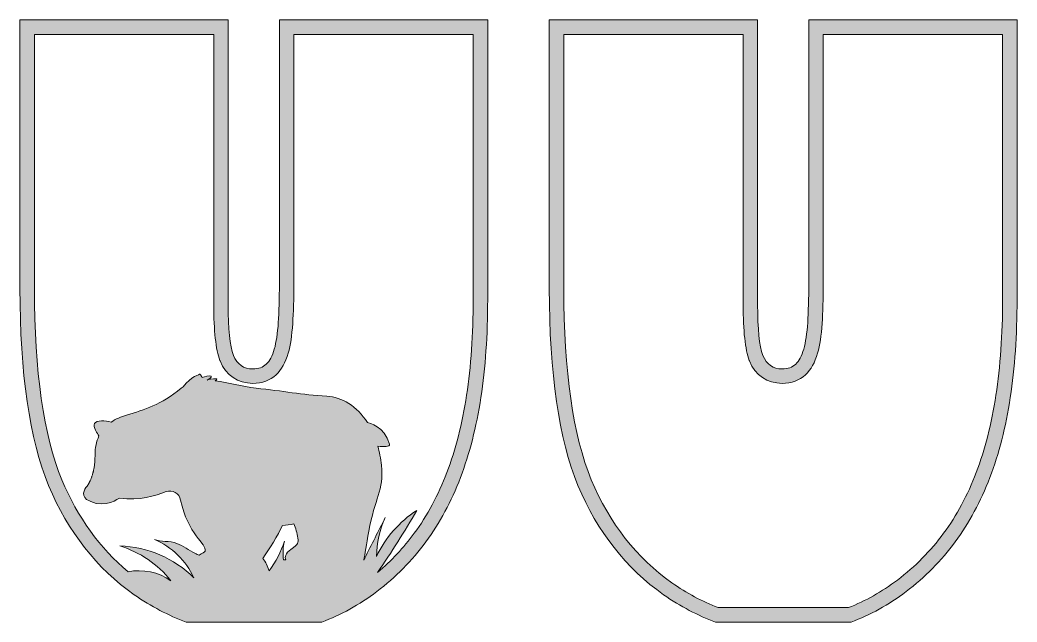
# Model space of a CAD drawing. Header units: millimetres. Extents: x 33 to 675, y -307 to -42.
# Drawn here: x 355.2 to 562.2, y -167 to -42 of the extents above; entities that cross this region are included whole.
import ezdxf

# ---------------------------------------------------------------- set-up
doc = ezdxf.new("R2010")
doc.units = ezdxf.units.MM
doc.header["$MEASUREMENT"] = 0
doc.layers.add('Layer 8', color=7, linetype='Continuous')
doc.layers.add('Layer 9', color=7, linetype='Continuous')

msp = doc.modelspace()

# ---------------------------------------------------------------- hatches: boundary and pattern name
at = {"layer": 'Layer 8'}
h = msp.add_hatch(color=2, dxfattribs=at)
h.dxf.hatch_style = 2
edge = h.paths.add_edge_path()
edge.add_spline(control_points=[(562.18, -42.01), (562.18, -42.01), (518.95, -42.01), (518.95, -42.01), (518.95, -42.01), (518.95, -96.71), (518.95, -96.71), (518.95, -99.89), (518.88, -102.6), (518.73, -104.85), (518.58, -107.1), (518.31, -108.94), (517.9, -110.36), (517.49, -111.79), (516.94, -112.83), (516.24, -113.49), (515.53, -114.14), (514.61, -114.47), (513.46, -114.47), (511.54, -114.47), (510.2, -113.54), (509.43, -111.68), (508.7, -109.7), (508.34, -106.2), (508.34, -101.15), (508.34, -101.15), (508.34, -42.01), (508.34, -42.01), (508.34, -42.01), (465.11, -42.01), (465.11, -42.01), (465.11, -42.01), (465.11, -97.78), (465.11, -97.78), (465.11, -115.43), (467.09, -129.06), (471.06, -138.66), (475.11, -148.31), (481.03, -155.87), (488.84, -161.36), (492.34, -163.81), (495.93, -165.68), (499.6, -167.04), (499.6, -167.04), (527.74, -167.04), (527.74, -167.04), (531.7, -165.56), (535.52, -163.47), (539.16, -160.7), (543.08, -157.74), (546.49, -154.3), (549.36, -150.38), (552.24, -146.46), (554.63, -142.01), (556.53, -137.05), (558.42, -132.09), (559.84, -126.54), (560.78, -120.4), (561.71, -114.25), (562.18, -107.48), (562.18, -100.08), (562.18, -100.08), (562.18, -42.01), (562.18, -42.01), (562.18, -42.01), (562.18, -42.01), (562.18, -42.01)], knot_values=[0, 0, 0, 0, 1, 1, 1, 2, 2, 2, 3, 3, 3, 4, 4, 4, 5, 5, 5, 6, 6, 6, 7, 7, 7, 8, 8, 8, 9, 9, 9, 10, 10, 10, 11, 11, 11, 12, 12, 12, 13, 13, 13, 14, 14, 14, 15, 15, 15, 16, 16, 16, 17, 17, 17, 18, 18, 18, 19, 19, 19, 20, 20, 20, 21, 21, 21, 22, 22, 22, 22], degree=3, periodic=1)
edge = h.paths.add_edge_path()
edge.add_spline(control_points=[(559.18, -45.01), (559.18, -45.01), (559.18, -100.08), (559.18, -100.08), (559.18, -107.29), (558.72, -113.98), (557.81, -119.94), (556.91, -125.84), (555.53, -131.24), (553.72, -135.98), (551.93, -140.67), (549.65, -144.92), (546.94, -148.6), (544.25, -152.27), (541.03, -155.53), (537.35, -158.31), (534.15, -160.74), (530.74, -162.66), (527.19, -164.04), (527.19, -164.04), (500.15, -164.04), (500.15, -164.04), (496.84, -162.77), (493.62, -161.04), (490.56, -158.9), (483.27, -153.78), (477.63, -146.57), (473.83, -137.51), (470.04, -128.33), (468.11, -114.96), (468.11, -97.78), (468.11, -97.78), (468.11, -45.01), (468.11, -45.01), (468.11, -45.01), (505.34, -45.01), (505.34, -45.01), (505.34, -45.01), (505.34, -101.15), (505.34, -101.15), (505.34, -106.6), (505.76, -110.38), (506.61, -112.71), (506.61, -112.71), (506.63, -112.77), (506.63, -112.77), (506.63, -112.77), (506.65, -112.82), (506.65, -112.82), (507.89, -115.82), (510.31, -117.47), (513.46, -117.47), (515.36, -117.47), (517.03, -116.85), (518.29, -115.68), (519.41, -114.63), (520.22, -113.16), (520.79, -111.18), (521.25, -109.54), (521.56, -107.54), (521.72, -105.05), (521.88, -102.75), (521.95, -99.94), (521.95, -96.71), (521.95, -96.71), (521.95, -45.01), (521.95, -45.01), (521.95, -45.01), (559.18, -45.01), (559.18, -45.01)], knot_values=[0, 0, 0, 0, 0.352778, 0.352778, 0.352778, 0.705556, 0.705556, 0.705556, 1.058333, 1.058333, 1.058333, 1.411111, 1.411111, 1.411111, 1.763889, 1.763889, 1.763889, 2.116667, 2.116667, 2.116667, 2.469444, 2.469444, 2.469444, 2.822222, 2.822222, 2.822222, 3.175, 3.175, 3.175, 3.527778, 3.527778, 3.527778, 3.880556, 3.880556, 3.880556, 4.233333, 4.233333, 4.233333, 4.586111, 4.586111, 4.586111, 4.938889, 4.938889, 4.938889, 5.291667, 5.291667, 5.291667, 5.644444, 5.644444, 5.644444, 5.997222, 5.997222, 5.997222, 6.35, 6.35, 6.35, 6.702778, 6.702778, 6.702778, 7.055556, 7.055556, 7.055556, 7.408333, 7.408333, 7.408333, 7.761111, 7.761111, 7.761111, 8.113889, 8.113889, 8.113889, 8.113889], degree=3, periodic=0)
edge.add_line((559.18, -45.01), (559.18, -45.01))
at = {"layer": 'Layer 9'}
h = msp.add_hatch(color=1, dxfattribs=at)
h.dxf.hatch_style = 2
edge = h.paths.add_edge_path()
edge.add_spline(control_points=[(409.09, -42.01), (409.09, -42.01), (409.09, -96.71), (409.09, -96.71), (409.09, -99.89), (409.02, -102.6), (408.87, -104.85), (408.72, -107.1), (408.44, -108.94), (408.04, -110.36), (407.63, -111.79), (407.08, -112.83), (406.37, -113.49), (405.67, -114.14), (404.74, -114.47), (403.59, -114.47), (401.67, -114.47), (400.33, -113.54), (399.56, -111.68), (398.84, -109.7), (398.47, -106.2), (398.47, -101.15), (398.47, -101.15), (398.47, -42.01), (398.47, -42.01), (398.47, -42.01), (355.25, -42.01), (355.25, -42.01), (355.25, -42.01), (355.25, -97.78), (355.25, -97.78), (355.25, -115.43), (357.23, -129.06), (361.19, -138.66), (365.24, -148.31), (371.17, -155.87), (378.97, -161.36), (382.48, -163.81), (386.07, -165.68), (389.74, -167.04), (389.74, -167.04), (417.87, -167.04), (417.87, -167.04), (421.84, -165.56), (425.65, -163.47), (429.3, -160.7), (433.22, -157.74), (436.62, -154.3), (439.5, -150.38), (442.38, -146.46), (444.76, -142.01), (446.66, -137.05), (448.56, -132.09), (449.97, -126.54), (450.91, -120.4), (451.85, -114.25), (452.32, -107.48), (452.32, -100.08), (452.32, -100.08), (452.32, -42.01), (452.32, -42.01), (452.32, -42.01), (409.09, -42.01), (409.09, -42.01)], knot_values=[0, 0, 0, 0, 1, 1, 1, 2, 2, 2, 3, 3, 3, 4, 4, 4, 5, 5, 5, 6, 6, 6, 7, 7, 7, 8, 8, 8, 9, 9, 9, 10, 10, 10, 11, 11, 11, 12, 12, 12, 13, 13, 13, 14, 14, 14, 15, 15, 15, 16, 16, 16, 17, 17, 17, 18, 18, 18, 19, 19, 19, 20, 20, 20, 21, 21, 21, 21], degree=3, periodic=1)
edge = h.paths.add_edge_path()
edge.add_spline(control_points=[(410.41, -154.09), (410.42, -154.1), (410.42, -154.11), (410.43, -154.12), (410.25, -154.1), (410.08, -154.09), (409.91, -154.08), (409.78, -152.79), (409.85, -151.48), (410.13, -150.22), (409.45, -152.44), (408.37, -154.54), (406.96, -156.39), (406.7, -155.45), (406.23, -154.59), (405.63, -153.84), (407, -152), (408.78, -148.96), (409.71, -146.98), (410.56, -146.89), (411.36, -146.78), (412.08, -146.65), (412.44, -147.5), (412.82, -148.59), (412.94, -149.62), (413.05, -150.56), (413.1, -150.79), (411.47, -151.95), (410.34, -152.74), (410.14, -153.56), (410.41, -154.09)], knot_values=[0, 0, 0, 0, 1, 1, 1, 2, 2, 2, 3, 3, 3, 4, 4, 4, 5, 5, 5, 6, 6, 6, 7, 7, 7, 8, 8, 8, 9, 9, 9, 10, 10, 10, 10], degree=3, periodic=1)
edge = h.paths.add_edge_path()
edge.add_spline(control_points=[(449.32, -100.08), (449.32, -107.29), (448.86, -113.98), (447.95, -119.94), (447.05, -125.84), (445.67, -131.24), (443.86, -135.98), (442.06, -140.67), (439.78, -144.92), (437.08, -148.6), (434.88, -151.59), (432.33, -154.31), (429.47, -156.72), (432.35, -152.55), (435.06, -148.26), (437.59, -143.86), (434, -146.19), (431.08, -149.53), (429.25, -153.4), (429.28, -150.62), (429.9, -147.84), (431.07, -145.32), (429.65, -148.13), (428.22, -150.95), (426.8, -153.77), (426.73, -153.9), (426.67, -154.04), (426.59, -154.17), (426.85, -152.94), (427.12, -151.05), (427.64, -148.18), (428.88, -141.3), (430.8, -139.83), (430.26, -134.47), (430.12, -133.05), (429.87, -131.73), (429.52, -130.5), (430.72, -130.68), (432.07, -130.69), (431.92, -130.13), (430.95, -126.37), (427.65, -125.67), (427.36, -125.61), (425.17, -122.21), (422.06, -120.31), (418.94, -120.14), (413.73, -119.86), (409.86, -119.02), (404.24, -118.47), (401.35, -118.18), (398.47, -117.26), (395.76, -116.92), (395.97, -116.77), (396.13, -116.64), (396.13, -116.54), (395.18, -116.39), (394.27, -116.72), (394.1, -116.79), (394.1, -116.79), (394.1, -116.79), (394.09, -116.79), (394.25, -116.72), (395.13, -116.3), (394.96, -115.95), (394.37, -115.82), (393.66, -116.01), (393.03, -116.27), (392.98, -116.04), (392.85, -115.81), (392.59, -115.57), (392.59, -115.57), (390.78, -115.99), (389.1, -118.19), (389.1, -118.19), (389.1, -118.19), (389.1, -118.19), (388.98, -118.28), (388.86, -118.37), (388.74, -118.47), (384.46, -121.96), (381.12, -122.94), (377.38, -124.06), (376.19, -124.41), (375.09, -124.88), (374.15, -125.52), (373.06, -125.13), (371.1, -125.11), (370.73, -125.8), (370.35, -126.51), (371.32, -127.96), (371.64, -128.4), (371.12, -129.5), (370.83, -130.82), (370.83, -132.44), (370.83, -133.4), (370.75, -134.25), (370.62, -135), (370.6, -135.17), (370.56, -135.33), (370.53, -135.49), (370.52, -135.52), (370.52, -135.55), (370.51, -135.59), (370.5, -135.65), (370.48, -135.71), (370.47, -135.78), (370.46, -135.81), (370.45, -135.84), (370.44, -135.88), (370.43, -135.94), (370.41, -136), (370.39, -136.06), (370.39, -136.09), (370.38, -136.12), (370.37, -136.15), (370.31, -136.37), (370.25, -136.58), (370.18, -136.77), (370.18, -136.78), (370.17, -136.8), (370.17, -136.81), (370.15, -136.87), (370.13, -136.92), (370.11, -136.98), (370.1, -137), (370.09, -137.02), (370.09, -137.04), (370.07, -137.1), (370.05, -137.15), (370.03, -137.2), (370.02, -137.22), (370.01, -137.24), (370, -137.26), (369.98, -137.31), (369.96, -137.37), (369.94, -137.42), (369.94, -137.42), (369.94, -137.42), (369.94, -137.43), (369.86, -137.61), (369.78, -137.77), (369.71, -137.92), (369.7, -137.94), (369.7, -137.95), (369.69, -137.96), (369.67, -138.01), (369.65, -138.05), (369.62, -138.09), (369.62, -138.1), (369.61, -138.12), (369.6, -138.13), (369.58, -138.17), (369.56, -138.21), (369.54, -138.25), (369.53, -138.26), (369.53, -138.26), (369.53, -138.27), (369.45, -138.4), (369.38, -138.52), (369.32, -138.62), (369.31, -138.63), (369.3, -138.64), (369.3, -138.65), (369.28, -138.68), (369.26, -138.71), (369.24, -138.74), (369.23, -138.75), (369.18, -138.82), (369.17, -138.85), (369.16, -138.86), (369.14, -138.88), (369.14, -138.89), (368.56, -139.33), (367.74, -141.22), (369.67, -141.89), (369.76, -141.93), (369.85, -141.98), (369.95, -142.03), (372.85, -143.4), (375.91, -141.31), (375.91, -141.31), (380.04, -141.92), (383.36, -140.77), (385.57, -139.95), (386.89, -139.47), (388.32, -140.3), (388.6, -141.73), (390.02, -148.78), (394.14, -150.87), (393.68, -152.28), (393.6, -152.56), (393.02, -152.76), (392.44, -153.17), (392.15, -153.05), (391.86, -152.91), (391.57, -152.76), (390.3, -152.09), (389.15, -151.22), (387.8, -150.69), (386.36, -150.12), (384.44, -150.43), (383.15, -149.88), (386.73, -151.4), (389.71, -154.29), (391.34, -157.83), (387.31, -153.8), (381.7, -151.39), (376.01, -151.24), (380.14, -152.5), (383.88, -155.05), (386.55, -158.44), (384.01, -156.66), (380.73, -155.99), (377.69, -156.59), (371.84, -151.69), (367.23, -145.29), (363.97, -137.51), (360.17, -128.33), (358.25, -114.96), (358.25, -97.78), (358.25, -97.78), (358.25, -45.01), (358.25, -45.01), (358.25, -45.01), (395.47, -45.01), (395.47, -45.01), (395.47, -45.01), (395.47, -101.15), (395.47, -101.15), (395.47, -106.6), (395.89, -110.38), (396.75, -112.71), (396.75, -112.71), (396.77, -112.77), (396.77, -112.77), (396.77, -112.77), (396.79, -112.82), (396.79, -112.82), (398.02, -115.82), (400.44, -117.47), (403.59, -117.47), (405.49, -117.47), (407.16, -116.85), (408.42, -115.68), (409.54, -114.63), (410.36, -113.16), (410.92, -111.18), (411.39, -109.54), (411.69, -107.54), (411.86, -105.05), (412.01, -102.75), (412.09, -99.94), (412.09, -96.71), (412.09, -96.71), (412.09, -45.01), (412.09, -45.01), (412.09, -45.01), (449.32, -45.01), (449.32, -45.01), (449.32, -45.01), (449.32, -100.08), (449.32, -100.08)], knot_values=[0, 0, 0, 0, 1, 1, 1, 2, 2, 2, 3, 3, 3, 4, 4, 4, 5, 5, 5, 6, 6, 6, 7, 7, 7, 8, 8, 8, 9, 9, 9, 10, 10, 10, 11, 11, 11, 12, 12, 12, 13, 13, 13, 14, 14, 14, 15, 15, 15, 16, 16, 16, 17, 17, 17, 18, 18, 18, 19, 19, 19, 20, 20, 20, 21, 21, 21, 22, 22, 22, 23, 23, 23, 24, 24, 24, 25, 25, 25, 26, 26, 26, 27, 27, 27, 28, 28, 28, 29, 29, 29, 30, 30, 30, 31, 31, 31, 32, 32, 32, 33, 33, 33, 34, 34, 34, 35, 35, 35, 36, 36, 36, 37, 37, 37, 38, 38, 38, 39, 39, 39, 40, 40, 40, 41, 41, 41, 42, 42, 42, 43, 43, 43, 44, 44, 44, 45, 45, 45, 46, 46, 46, 47, 47, 47, 48, 48, 48, 49, 49, 49, 50, 50, 50, 51, 51, 51, 52, 52, 52, 53, 53, 53, 54, 54, 54, 55, 55, 55, 56, 56, 56, 57, 57, 57, 58, 58, 58, 59, 59, 59, 60, 60, 60, 61, 61, 61, 62, 62, 62, 63, 63, 63, 64, 64, 64, 65, 65, 65, 66, 66, 66, 67, 67, 67, 68, 68, 68, 69, 69, 69, 70, 70, 70, 71, 71, 71, 72, 72, 72, 73, 73, 73, 74, 74, 74, 75, 75, 75, 76, 76, 76, 77, 77, 77, 78, 78, 78, 79, 79, 79, 80, 80, 80, 81, 81, 81, 82, 82, 82, 83, 83, 83, 84, 84, 84, 85, 85, 85, 86, 86, 86, 87, 87, 87, 87], degree=3, periodic=1)

# ---------------------------------------------------------------- linework, layer by layer
at = {"layer": 'Layer 8', "lineweight": 0}
for points, knots in [([(562.18, -42.01), (562.18, -42.01), (518.95, -42.01), (518.95, -42.01), (518.95, -42.01), (518.95, -96.71), (518.95, -96.71), (518.95, -99.89), (518.88, -102.6), (518.73, -104.85), (518.58, -107.1), (518.31, -108.94), (517.9, -110.36), (517.49, -111.79), (516.94, -112.83), (516.24, -113.49), (515.53, -114.14), (514.61, -114.47), (513.46, -114.47), (511.54, -114.47), (510.2, -113.54), (509.43, -111.68), (508.7, -109.7), (508.34, -106.2), (508.34, -101.15), (508.34, -101.15), (508.34, -42.01), (508.34, -42.01), (508.34, -42.01), (465.11, -42.01), (465.11, -42.01), (465.11, -42.01), (465.11, -97.78), (465.11, -97.78), (465.11, -115.43), (467.09, -129.06), (471.06, -138.66), (475.11, -148.31), (481.03, -155.87), (488.84, -161.36), (492.34, -163.81), (495.93, -165.68), (499.6, -167.04), (499.6, -167.04), (527.74, -167.04), (527.74, -167.04), (531.7, -165.56), (535.52, -163.47), (539.16, -160.7), (543.08, -157.74), (546.49, -154.3), (549.36, -150.38), (552.24, -146.46), (554.63, -142.01), (556.53, -137.05), (558.42, -132.09), (559.84, -126.54), (560.78, -120.4), (561.71, -114.25), (562.18, -107.48), (562.18, -100.08), (562.18, -100.08), (562.18, -42.01), (562.18, -42.01), (562.18, -42.01), (562.18, -42.01), (562.18, -42.01)], [0, 0, 0, 0, 1, 1, 1, 2, 2, 2, 3, 3, 3, 4, 4, 4, 5, 5, 5, 6, 6, 6, 7, 7, 7, 8, 8, 8, 9, 9, 9, 10, 10, 10, 11, 11, 11, 12, 12, 12, 13, 13, 13, 14, 14, 14, 15, 15, 15, 16, 16, 16, 17, 17, 17, 18, 18, 18, 19, 19, 19, 20, 20, 20, 21, 21, 21, 22, 22, 22, 22]), ([(559.18, -45.01), (559.18, -45.01), (559.18, -100.08), (559.18, -100.08), (559.18, -107.29), (558.72, -113.98), (557.81, -119.94), (556.91, -125.84), (555.53, -131.24), (553.72, -135.98), (551.93, -140.67), (549.65, -144.92), (546.94, -148.6), (544.25, -152.27), (541.03, -155.53), (537.35, -158.31), (534.15, -160.74), (530.74, -162.66), (527.19, -164.04), (527.19, -164.04), (500.15, -164.04), (500.15, -164.04), (496.84, -162.77), (493.62, -161.04), (490.56, -158.9), (483.27, -153.78), (477.63, -146.57), (473.83, -137.51), (470.04, -128.33), (468.11, -114.96), (468.11, -97.78), (468.11, -97.78), (468.11, -45.01), (468.11, -45.01), (468.11, -45.01), (505.34, -45.01), (505.34, -45.01), (505.34, -45.01), (505.34, -101.15), (505.34, -101.15), (505.34, -106.6), (505.76, -110.38), (506.61, -112.71), (506.61, -112.71), (506.63, -112.77), (506.63, -112.77), (506.63, -112.77), (506.65, -112.82), (506.65, -112.82), (507.89, -115.82), (510.31, -117.47), (513.46, -117.47), (515.36, -117.47), (517.03, -116.85), (518.29, -115.68), (519.41, -114.63), (520.22, -113.16), (520.79, -111.18), (521.25, -109.54), (521.56, -107.54), (521.72, -105.05), (521.88, -102.75), (521.95, -99.94), (521.95, -96.71), (521.95, -96.71), (521.95, -45.01), (521.95, -45.01), (521.95, -45.01), (559.18, -45.01), (559.18, -45.01)], [0, 0, 0, 0, 1, 1, 1, 2, 2, 2, 3, 3, 3, 4, 4, 4, 5, 5, 5, 6, 6, 6, 7, 7, 7, 8, 8, 8, 9, 9, 9, 10, 10, 10, 11, 11, 11, 12, 12, 12, 13, 13, 13, 14, 14, 14, 15, 15, 15, 16, 16, 16, 17, 17, 17, 18, 18, 18, 19, 19, 19, 20, 20, 20, 21, 21, 21, 22, 22, 22, 23, 23, 23, 23])]:
    msp.add_open_spline(points, degree=3, knots=knots, dxfattribs=at)
at = {"layer": 'Layer 9', "lineweight": 0}
for points, knots in [([(409.09, -42.01), (409.09, -42.01), (409.09, -96.71), (409.09, -96.71), (409.09, -99.89), (409.02, -102.6), (408.87, -104.85), (408.72, -107.1), (408.44, -108.94), (408.04, -110.36), (407.63, -111.79), (407.08, -112.83), (406.37, -113.49), (405.67, -114.14), (404.74, -114.47), (403.59, -114.47), (401.67, -114.47), (400.33, -113.54), (399.56, -111.68), (398.84, -109.7), (398.47, -106.2), (398.47, -101.15), (398.47, -101.15), (398.47, -42.01), (398.47, -42.01), (398.47, -42.01), (355.25, -42.01), (355.25, -42.01), (355.25, -42.01), (355.25, -97.78), (355.25, -97.78), (355.25, -115.43), (357.23, -129.06), (361.19, -138.66), (365.24, -148.31), (371.17, -155.87), (378.97, -161.36), (382.48, -163.81), (386.07, -165.68), (389.74, -167.04), (389.74, -167.04), (417.87, -167.04), (417.87, -167.04), (421.84, -165.56), (425.65, -163.47), (429.3, -160.7), (433.22, -157.74), (436.62, -154.3), (439.5, -150.38), (442.38, -146.46), (444.76, -142.01), (446.66, -137.05), (448.56, -132.09), (449.97, -126.54), (450.91, -120.4), (451.85, -114.25), (452.32, -107.48), (452.32, -100.08), (452.32, -100.08), (452.32, -42.01), (452.32, -42.01), (452.32, -42.01), (409.09, -42.01), (409.09, -42.01)], [0, 0, 0, 0, 1, 1, 1, 2, 2, 2, 3, 3, 3, 4, 4, 4, 5, 5, 5, 6, 6, 6, 7, 7, 7, 8, 8, 8, 9, 9, 9, 10, 10, 10, 11, 11, 11, 12, 12, 12, 13, 13, 13, 14, 14, 14, 15, 15, 15, 16, 16, 16, 17, 17, 17, 18, 18, 18, 19, 19, 19, 20, 20, 20, 21, 21, 21, 21]), ([(449.32, -100.08), (449.32, -107.29), (448.86, -113.98), (447.95, -119.94), (447.05, -125.84), (445.67, -131.24), (443.86, -135.98), (442.06, -140.67), (439.78, -144.92), (437.08, -148.6), (434.88, -151.59), (432.33, -154.31), (429.47, -156.72), (432.35, -152.55), (435.06, -148.26), (437.59, -143.86), (434, -146.19), (431.08, -149.53), (429.25, -153.4), (429.28, -150.62), (429.9, -147.84), (431.07, -145.32), (429.65, -148.13), (428.22, -150.95), (426.8, -153.77), (426.73, -153.9), (426.67, -154.04), (426.59, -154.17), (426.85, -152.94), (427.12, -151.05), (427.64, -148.18), (428.88, -141.3), (430.8, -139.83), (430.26, -134.47), (430.12, -133.05), (429.87, -131.73), (429.52, -130.5), (430.72, -130.68), (432.07, -130.69), (431.92, -130.13), (430.95, -126.37), (427.65, -125.67), (427.36, -125.61), (425.17, -122.21), (422.06, -120.31), (418.94, -120.14), (413.73, -119.86), (409.86, -119.02), (404.24, -118.47), (401.35, -118.18), (398.47, -117.26), (395.76, -116.92), (395.97, -116.77), (396.13, -116.64), (396.13, -116.54), (395.18, -116.39), (394.27, -116.72), (394.1, -116.79), (394.1, -116.79), (394.1, -116.79), (394.09, -116.79), (394.25, -116.72), (395.13, -116.3), (394.96, -115.95), (394.37, -115.82), (393.66, -116.01), (393.03, -116.27), (392.98, -116.04), (392.85, -115.81), (392.59, -115.57), (392.59, -115.57), (390.78, -115.99), (389.1, -118.19), (389.1, -118.19), (389.1, -118.19), (389.1, -118.19), (388.98, -118.28), (388.86, -118.37), (388.74, -118.47), (384.46, -121.96), (381.12, -122.94), (377.38, -124.06), (376.19, -124.41), (375.09, -124.88), (374.15, -125.52), (373.06, -125.13), (371.1, -125.11), (370.73, -125.8), (370.35, -126.51), (371.32, -127.96), (371.64, -128.4), (371.12, -129.5), (370.83, -130.82), (370.83, -132.44), (370.83, -133.4), (370.75, -134.25), (370.62, -135), (370.6, -135.17), (370.56, -135.33), (370.53, -135.49), (370.52, -135.52), (370.52, -135.55), (370.51, -135.59), (370.5, -135.65), (370.48, -135.71), (370.47, -135.78), (370.46, -135.81), (370.45, -135.84), (370.44, -135.88), (370.43, -135.94), (370.41, -136), (370.39, -136.06), (370.39, -136.09), (370.38, -136.12), (370.37, -136.15), (370.31, -136.37), (370.25, -136.58), (370.18, -136.77), (370.18, -136.78), (370.17, -136.8), (370.17, -136.81), (370.15, -136.87), (370.13, -136.92), (370.11, -136.98), (370.1, -137), (370.09, -137.02), (370.09, -137.04), (370.07, -137.1), (370.05, -137.15), (370.03, -137.2), (370.02, -137.22), (370.01, -137.24), (370, -137.26), (369.98, -137.31), (369.96, -137.37), (369.94, -137.42), (369.94, -137.42), (369.94, -137.42), (369.94, -137.43), (369.86, -137.61), (369.78, -137.77), (369.71, -137.92), (369.7, -137.94), (369.7, -137.95), (369.69, -137.96), (369.67, -138.01), (369.65, -138.05), (369.62, -138.09), (369.62, -138.1), (369.61, -138.12), (369.6, -138.13), (369.58, -138.17), (369.56, -138.21), (369.54, -138.25), (369.53, -138.26), (369.53, -138.26), (369.53, -138.27), (369.45, -138.4), (369.38, -138.52), (369.32, -138.62), (369.31, -138.63), (369.3, -138.64), (369.3, -138.65), (369.28, -138.68), (369.26, -138.71), (369.24, -138.74), (369.23, -138.75), (369.18, -138.82), (369.17, -138.85), (369.16, -138.86), (369.14, -138.88), (369.14, -138.89), (368.56, -139.33), (367.74, -141.22), (369.67, -141.89), (369.76, -141.93), (369.85, -141.98), (369.95, -142.03), (372.85, -143.4), (375.91, -141.31), (375.91, -141.31), (380.04, -141.92), (383.36, -140.77), (385.57, -139.95), (386.89, -139.47), (388.32, -140.3), (388.6, -141.73), (390.02, -148.78), (394.14, -150.87), (393.68, -152.28), (393.6, -152.56), (393.02, -152.76), (392.44, -153.17), (392.15, -153.05), (391.86, -152.91), (391.57, -152.76), (390.3, -152.09), (389.15, -151.22), (387.8, -150.69), (386.36, -150.12), (384.44, -150.43), (383.15, -149.88), (386.73, -151.4), (389.71, -154.29), (391.34, -157.83), (387.31, -153.8), (381.7, -151.39), (376.01, -151.24), (380.14, -152.5), (383.88, -155.05), (386.55, -158.44), (384.01, -156.66), (380.73, -155.99), (377.69, -156.59), (371.84, -151.69), (367.23, -145.29), (363.97, -137.51), (360.17, -128.33), (358.25, -114.96), (358.25, -97.78), (358.25, -97.78), (358.25, -45.01), (358.25, -45.01), (358.25, -45.01), (395.47, -45.01), (395.47, -45.01), (395.47, -45.01), (395.47, -101.15), (395.47, -101.15), (395.47, -106.6), (395.89, -110.38), (396.75, -112.71), (396.75, -112.71), (396.77, -112.77), (396.77, -112.77), (396.77, -112.77), (396.79, -112.82), (396.79, -112.82), (398.02, -115.82), (400.44, -117.47), (403.59, -117.47), (405.49, -117.47), (407.16, -116.85), (408.42, -115.68), (409.54, -114.63), (410.36, -113.16), (410.92, -111.18), (411.39, -109.54), (411.69, -107.54), (411.86, -105.05), (412.01, -102.75), (412.09, -99.94), (412.09, -96.71), (412.09, -96.71), (412.09, -45.01), (412.09, -45.01), (412.09, -45.01), (449.32, -45.01), (449.32, -45.01), (449.32, -45.01), (449.32, -100.08), (449.32, -100.08)], [0, 0, 0, 0, 1, 1, 1, 2, 2, 2, 3, 3, 3, 4, 4, 4, 5, 5, 5, 6, 6, 6, 7, 7, 7, 8, 8, 8, 9, 9, 9, 10, 10, 10, 11, 11, 11, 12, 12, 12, 13, 13, 13, 14, 14, 14, 15, 15, 15, 16, 16, 16, 17, 17, 17, 18, 18, 18, 19, 19, 19, 20, 20, 20, 21, 21, 21, 22, 22, 22, 23, 23, 23, 24, 24, 24, 25, 25, 25, 26, 26, 26, 27, 27, 27, 28, 28, 28, 29, 29, 29, 30, 30, 30, 31, 31, 31, 32, 32, 32, 33, 33, 33, 34, 34, 34, 35, 35, 35, 36, 36, 36, 37, 37, 37, 38, 38, 38, 39, 39, 39, 40, 40, 40, 41, 41, 41, 42, 42, 42, 43, 43, 43, 44, 44, 44, 45, 45, 45, 46, 46, 46, 47, 47, 47, 48, 48, 48, 49, 49, 49, 50, 50, 50, 51, 51, 51, 52, 52, 52, 53, 53, 53, 54, 54, 54, 55, 55, 55, 56, 56, 56, 57, 57, 57, 58, 58, 58, 59, 59, 59, 60, 60, 60, 61, 61, 61, 62, 62, 62, 63, 63, 63, 64, 64, 64, 65, 65, 65, 66, 66, 66, 67, 67, 67, 68, 68, 68, 69, 69, 69, 70, 70, 70, 71, 71, 71, 72, 72, 72, 73, 73, 73, 74, 74, 74, 75, 75, 75, 76, 76, 76, 77, 77, 77, 78, 78, 78, 79, 79, 79, 80, 80, 80, 81, 81, 81, 82, 82, 82, 83, 83, 83, 84, 84, 84, 85, 85, 85, 86, 86, 86, 87, 87, 87, 87]), ([(410.41, -154.09), (410.42, -154.1), (410.42, -154.11), (410.43, -154.12), (410.25, -154.1), (410.08, -154.09), (409.91, -154.08), (409.78, -152.79), (409.85, -151.48), (410.13, -150.22), (409.45, -152.44), (408.37, -154.54), (406.96, -156.39), (406.7, -155.45), (406.23, -154.59), (405.63, -153.84), (407, -152), (408.78, -148.96), (409.71, -146.98), (410.56, -146.89), (411.36, -146.78), (412.08, -146.65), (412.44, -147.5), (412.82, -148.59), (412.94, -149.62), (413.05, -150.56), (413.1, -150.79), (411.47, -151.95), (410.34, -152.74), (410.14, -153.56), (410.41, -154.09)], [0, 0, 0, 0, 1, 1, 1, 2, 2, 2, 3, 3, 3, 4, 4, 4, 5, 5, 5, 6, 6, 6, 7, 7, 7, 8, 8, 8, 9, 9, 9, 10, 10, 10, 10])]:
    msp.add_open_spline(points, degree=3, knots=knots, dxfattribs=at)

doc.saveas('drawing.dxf')
